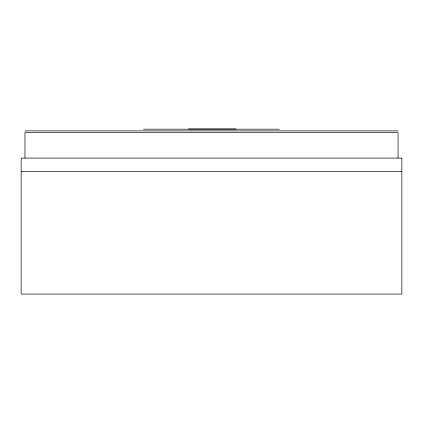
<?xml version="1.0" encoding="UTF-8"?>
<svg xmlns="http://www.w3.org/2000/svg" width="423" height="423" viewBox="0 0 423 423"><rect width="100%" height="100%" fill="white"/><g stroke="black" fill="none" stroke-linecap="round" stroke-linejoin="round"><path stroke-width="0.63" d="M188.436 128.952L235.986 128.952M143.519 129.189L279.481 129.189M24.957 130.892L398.043 130.892M21.15 171.68L401.85 171.68M398.043 158.086L398.043 132.589L24.957 132.589L24.957 158.086M401.85 158.086L21.15 158.086L21.15 294.048L401.85 294.048L401.85 158.086"/></g></svg>
